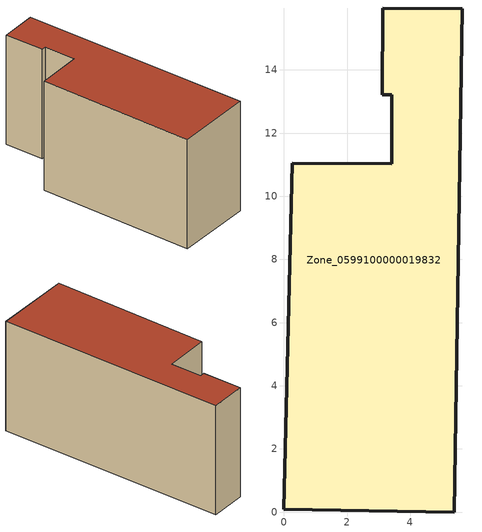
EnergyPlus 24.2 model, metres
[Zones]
Zone_0599100000019832
 floor ground (C_G): 3.41,11.02 3.42,13.21 3.11,13.22 3.12,15.96 5.64,15.93 5.39,0 0,0.09 0.26,11.04 z0
 wall outside (C_F): 5.39,0 5.64,15.93 3.12,15.96 3.11,13.22 3.42,13.21 3.41,11.02 0.26,11.04 0,0.09 5.39,0 z0:7.92
 roof outside (C_R): 3.42,13.21 3.41,11.02 0.26,11.04 0,0.09 5.39,0 5.64,15.93 3.12,15.96 3.11,13.22 z7.92
[BUILDING]
Pand.0599100000019832: North Axis=0; Terrain=City; Loads Convergence Tolerance Value=0.04; Temperature Convergence Tolerance Value=0.4; Solar Distribution=FullExterior; Maximum Number of Warmup Days=25; Minimum Number of Warmup Days=1
[Site:Location]
Rotterdam.The.Hague.AP_ZH_NLD Design_Conditions: Latitude=51.96; Longitude=4.45; Time Zone=1; Elevation=-4.5
[SITE:GROUNDTEMPERATURE:BUILDINGSURFACE]
18, 18, 18, 18, 18, 18, 18, 18, 18, 18, 18, 18
[MATERIAL] Thermal Absorptance=0.9; Solar Absorptance=0.7; Visible Absorptance=0.7
Name | Roughness | Thickness | Conductivity | Density | Specific Heat
G.TI.1975-1991 | MediumSmooth | 0.15 | 0.288461 | 540 | 1210
F.TI.1975-1991 | Rough | 0.3 | 0.230769 | 1920 | 840
R.TI.1975-1991 | MediumRough | 0.2 | 0.153846 | 1500 | 1000
[CONSTRUCTION]
C_G: G.TI.1975-1991
C_F: F.TI.1975-1991
C_R: R.TI.1975-1991
[ZONE]
Zone_0599100000019832: Type=1; Multiplier=1; Ceiling Height=Autocalculate; Volume=Autocalculate; Floor Area=autocalculate; Part of Total Floor Area=Yes
[ZONEINFILTRATION:DESIGNFLOWRATE]
Infil_Zone_0599100000019832: Zone or ZoneList or Space or SpaceList=Zone_0599100000019832; Schedule=AlwaysOn; Design Flow Rate Calculation Method=Flow/Area; Flow Rate per Floor Area=0.003; Constant Term Coefficient=1; Temperature Term Coefficient=0; Velocity Term Coefficient=0; Velocity Squared Term Coefficient=0
[HVACTEMPLATE:ZONE:IDEALLOADSAIRSYSTEM]
Zone_0599100000019832: Maximum Heating Supply Air Temperature=50; Minimum Cooling Supply Air Temperature=13; Maximum Heating Supply Air Humidity Ratio=0.0156; Minimum Cooling Supply Air Humidity Ratio=0.0077; Heating Limit=NoLimit; Cooling Limit=NoLimit; Dehumidification Control Type=ConstantSensibleHeatRatio; Cooling Sensible Heat Ratio=0.7; Dehumidification Setpoint=60; Humidification Control Type=None; Humidification Setpoint=30; Outdoor Air Method=None; Outdoor Air Flow Rate per Person=0.00944; Outdoor Air Flow Rate per Zone Floor Area=0; Outdoor Air Flow Rate per Zone=0; Demand Controlled Ventilation Type=None; Outdoor Air Economizer Type=NoEconomizer; Heat Recovery Type=None; Sensible Heat Recovery Effectiveness=0.7; Latent Heat Recovery Effectiveness=0.65
[ZONECONTROL:THERMOSTAT]
ThermostatControl_Zone_0599100000019832: Zone or ZoneList=Zone_0599100000019832; Control Type Schedule=DualSetpointControlType; Control 1=Thermostat_Zone_0599100000019832; Temperature Difference Between Cutout And Setpoint=0
[THERMOSTATSETPOINT:DUALSETPOINT]
Thermostat_Zone_0599100000019832: Heating Setpoint Temperature Schedule=HeatingSetpoint_Zone_0599100000019832; Cooling Setpoint Temperature Schedule=CoolingSetpoint_Zone_0599100000019832
[SCHEDULE:COMPACT]
HeatingSetpoint_Zone_0599100000019832: Through: 12/31, For: AllDays, Until: 24:00, 21
CoolingSetpoint_Zone_0599100000019832: Through: 12/31, For: AllDays, Until: 24:00, 24
DualSetpointControlType: Through: 12/31, For: AllDays, Until: 24:00, 4
AlwaysOn: Through: 12/31, For: AllDays, Until: 24:00, 1
